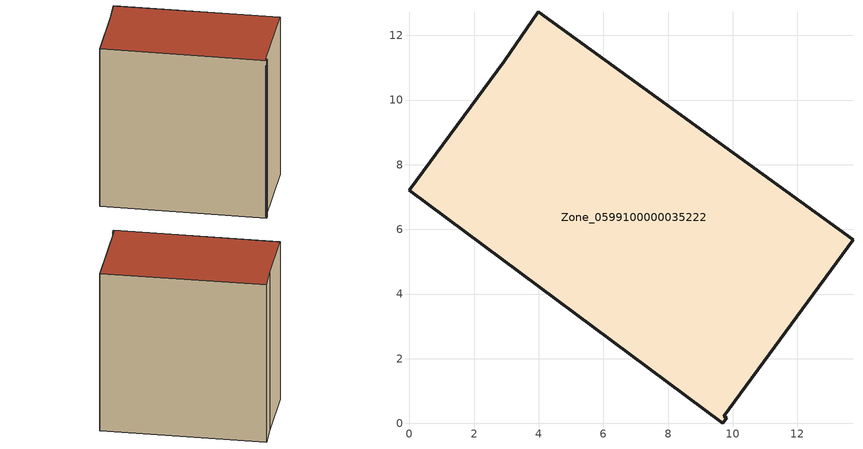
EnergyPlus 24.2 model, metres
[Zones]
Zone_0599100000035222
 floor ground (C_G): 3.99,12.74 13.72,5.67 9.72,0.23 9.81,0.17 9.69,0 0,7.21 2.93,11.21 z0
 wall outside (C_F): 2.93,11.21 0,7.21 9.69,0 9.81,0.17 9.72,0.23 13.72,5.67 3.99,12.74 2.93,11.21 z0:12.57
 roof outside (C_R): 13.72,5.67 3.99,12.74 2.93,11.21 0,7.21 9.69,0 9.81,0.17 9.72,0.23 z12.57
[BUILDING]
Pand.0599100000035222: North Axis=0; Terrain=City; Loads Convergence Tolerance Value=0.04; Temperature Convergence Tolerance Value=0.4; Solar Distribution=FullExterior; Maximum Number of Warmup Days=25; Minimum Number of Warmup Days=1
[Site:Location]
Rotterdam.The.Hague.AP_ZH_NLD Design_Conditions: Latitude=51.96; Longitude=4.45; Time Zone=1; Elevation=-4.5
[SITE:GROUNDTEMPERATURE:BUILDINGSURFACE]
18, 18, 18, 18, 18, 18, 18, 18, 18, 18, 18, 18
[MATERIAL] Thermal Absorptance=0.9; Solar Absorptance=0.7; Visible Absorptance=0.7
Name | Roughness | Thickness | Conductivity | Density | Specific Heat
G.TI.1946 | MediumSmooth | 0.15 | 1 | 540 | 1210
F.TI.1946 | Rough | 0.3 | 0.857143 | 1920 | 840
R.TI.1946 | MediumRough | 0.2 | 0.1 | 1500 | 1000
[CONSTRUCTION]
C_G: G.TI.1946
C_F: F.TI.1946
C_R: R.TI.1946
[ZONE]
Zone_0599100000035222: Type=1; Multiplier=1; Ceiling Height=Autocalculate; Volume=Autocalculate; Floor Area=autocalculate; Part of Total Floor Area=Yes
[ZONEINFILTRATION:DESIGNFLOWRATE]
Infil_Zone_0599100000035222: Zone or ZoneList or Space or SpaceList=Zone_0599100000035222; Schedule=AlwaysOn; Design Flow Rate Calculation Method=Flow/Area; Flow Rate per Floor Area=0.003; Constant Term Coefficient=1; Temperature Term Coefficient=0; Velocity Term Coefficient=0; Velocity Squared Term Coefficient=0
[HVACTEMPLATE:ZONE:IDEALLOADSAIRSYSTEM]
Zone_0599100000035222: Maximum Heating Supply Air Temperature=50; Minimum Cooling Supply Air Temperature=13; Maximum Heating Supply Air Humidity Ratio=0.0156; Minimum Cooling Supply Air Humidity Ratio=0.0077; Heating Limit=NoLimit; Cooling Limit=NoLimit; Dehumidification Control Type=ConstantSensibleHeatRatio; Cooling Sensible Heat Ratio=0.7; Dehumidification Setpoint=60; Humidification Control Type=None; Humidification Setpoint=30; Outdoor Air Method=None; Outdoor Air Flow Rate per Person=0.00944; Outdoor Air Flow Rate per Zone Floor Area=0; Outdoor Air Flow Rate per Zone=0; Demand Controlled Ventilation Type=None; Outdoor Air Economizer Type=NoEconomizer; Heat Recovery Type=None; Sensible Heat Recovery Effectiveness=0.7; Latent Heat Recovery Effectiveness=0.65
[ZONECONTROL:THERMOSTAT]
ThermostatControl_Zone_0599100000035222: Zone or ZoneList=Zone_0599100000035222; Control Type Schedule=DualSetpointControlType; Control 1=Thermostat_Zone_0599100000035222; Temperature Difference Between Cutout And Setpoint=0
[THERMOSTATSETPOINT:DUALSETPOINT]
Thermostat_Zone_0599100000035222: Heating Setpoint Temperature Schedule=HeatingSetpoint_Zone_0599100000035222; Cooling Setpoint Temperature Schedule=CoolingSetpoint_Zone_0599100000035222
[SCHEDULE:COMPACT]
HeatingSetpoint_Zone_0599100000035222: Through: 12/31, For: AllDays, Until: 24:00, 21
CoolingSetpoint_Zone_0599100000035222: Through: 12/31, For: AllDays, Until: 24:00, 24
DualSetpointControlType: Through: 12/31, For: AllDays, Until: 24:00, 4
AlwaysOn: Through: 12/31, For: AllDays, Until: 24:00, 1
